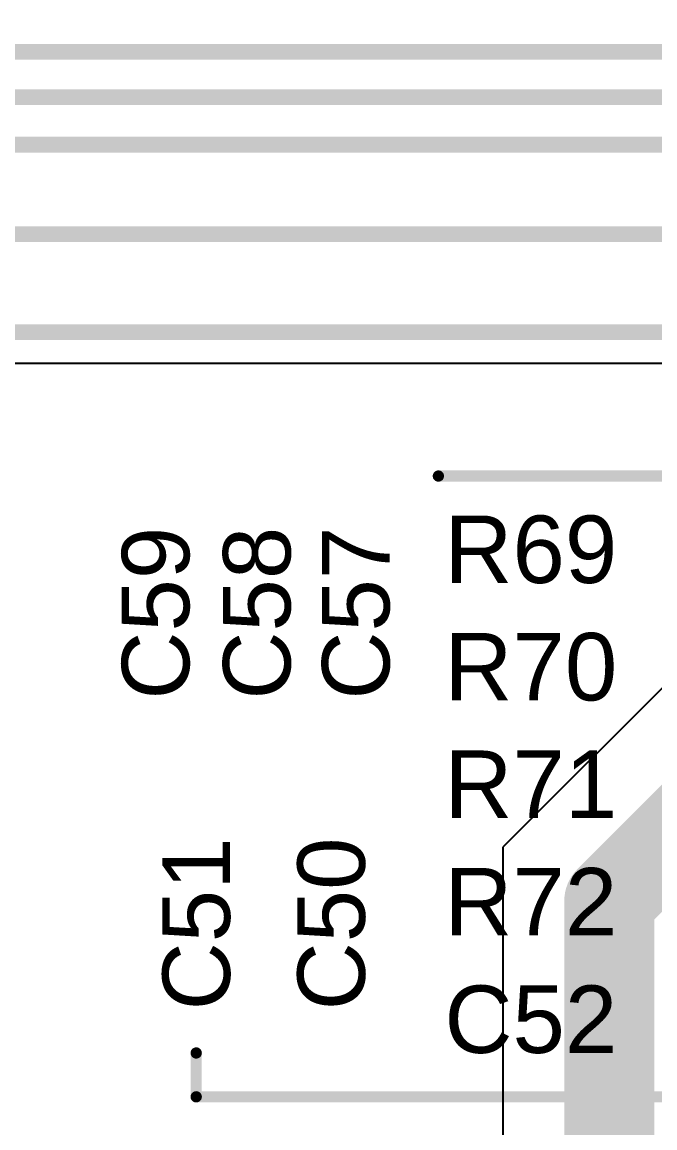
# Model space of a CAD drawing. Header units: inches. Extents: x 0 to 5359, y 0 to 5098.
# Drawn here: x 12.97 to 20.12, y 51.05 to 63.53 of the extents above; entities that cross this region are included whole.
import ezdxf

# ---------------------------------------------------------------- set-up
doc = ezdxf.new("R2010")
doc.units = ezdxf.units.IN
for name, color, linetype in [('Layer 2', 76, 'Continuous'), ('Top Layer', 1, 'Continuous'), ('Top Overlay', 2, 'Continuous')]:
    doc.layers.add(name, color=color, linetype=linetype)
doc.styles.add('Arial', font='', dxfattribs={"height": 0.2})
doc.styles.get('Arial').set_extended_font_data('Arial')

msp = doc.modelspace()

# ---------------------------------------------------------------- linework, layer by layer
at = {"layer": 'Layer 2'}
for p, q in [((27.813, 63.632), (18.398, 54.217)), ((18.398, 54.217), (18.398, 33.826))]:
    msp.add_line(p, q, dxfattribs=at)
for points in [[(19.6, 53.611, 1.016, 1.016, 0), (29, 63.011, 1.016, 1.016, 0)], [(19.6, 34.536, 1.016, 1.016, 0), (19.6, 53.611, 1.016, 1.016, 0)]]:
    msp.add_lwpolyline(points, format="xyseb", dxfattribs=at)
msp.add_lwpolyline([(19.346, 53.611, 0.508, 0.508, 1), (19.854, 53.611, 0.508, 0.508, 1)], format="xyseb", close=True, dxfattribs=at)
msp.add_lwpolyline([(19.346, 53.611, 0.508, 0.508, 1), (19.854, 53.611, 0.508, 0.508, 1)], format="xyseb", close=True, dxfattribs=at)
at = {"layer": 'Top Layer'}
msp.add_line((8.74, 59.684), (36.321, 59.684), dxfattribs=at)
for points in [[(5.114, 63.2, 0.178, 0.178, 0), (38.2, 63.2, 0.178, 0.178, 0)], [(8.255, 62.687, 0.178, 0.178, 0), (38.013, 62.687, 0.178, 0.178, 0)], [(5.385, 62.151, 0.178, 0.178, 0), (37.849, 62.151, 0.178, 0.178, 0)], [(8.267, 61.141, 0.178, 0.178, 0), (36.764, 61.141, 0.178, 0.178, 0)], [(8.74, 60.034, 0.178, 0.178, 0), (36.466, 60.034, 0.178, 0.178, 0)]]:
    msp.add_lwpolyline(points, format="xyseb", dxfattribs=at)
at = {"layer": 'Top Overlay'}
for points in [[(17.67, 58.409, 0.127, 0.127, 0), (23.032, 58.409, 0.127, 0.127, 0)], [(14.935, 51.399, 0.127, 0.127, 0), (14.935, 51.894, 0.127, 0.127, 0)], [(14.935, 51.399, 0.127, 0.127, 0), (23.032, 51.399, 0.127, 0.127, 0)]]:
    msp.add_lwpolyline(points, format="xyseb", dxfattribs=at)
for points in [[(17.638, 58.409, 0.0635, 0.0635, 1), (17.702, 58.409, 0.0635, 0.0635, 1)], [(14.903, 51.894, 0.0635, 0.0635, 1), (14.967, 51.894, 0.0635, 0.0635, 1)], [(14.903, 51.399, 0.0635, 0.0635, 1), (14.967, 51.399, 0.0635, 0.0635, 1)], [(14.903, 51.399, 0.0635, 0.0635, 1), (14.967, 51.399, 0.0635, 0.0635, 1)]]:
    msp.add_lwpolyline(points, format="xyseb", close=True, dxfattribs=at)

# ---------------------------------------------------------------- texts
at = {"layer": 'Top Overlay', "style": 'Arial'}
for s, p in [('R69', (17.738, 57.201)), ('R70', (17.738, 55.875)), ('R71', (17.738, 54.548)), ('R72', (17.738, 53.221)), ('C52', (17.738, 51.894))]:
    msp.add_text(s, height=0.762, dxfattribs=at).set_placement(p)
for s, p in [('C59', (14.857, 55.884)), ('C58', (16, 55.884)), ('C57', (17.118, 55.884)), ('C51', (15.316, 52.375)), ('C50', (16.84, 52.375))]:
    msp.add_text(s, height=0.762, rotation=90, dxfattribs=at).set_placement(p)

doc.saveas('drawing.dxf')
